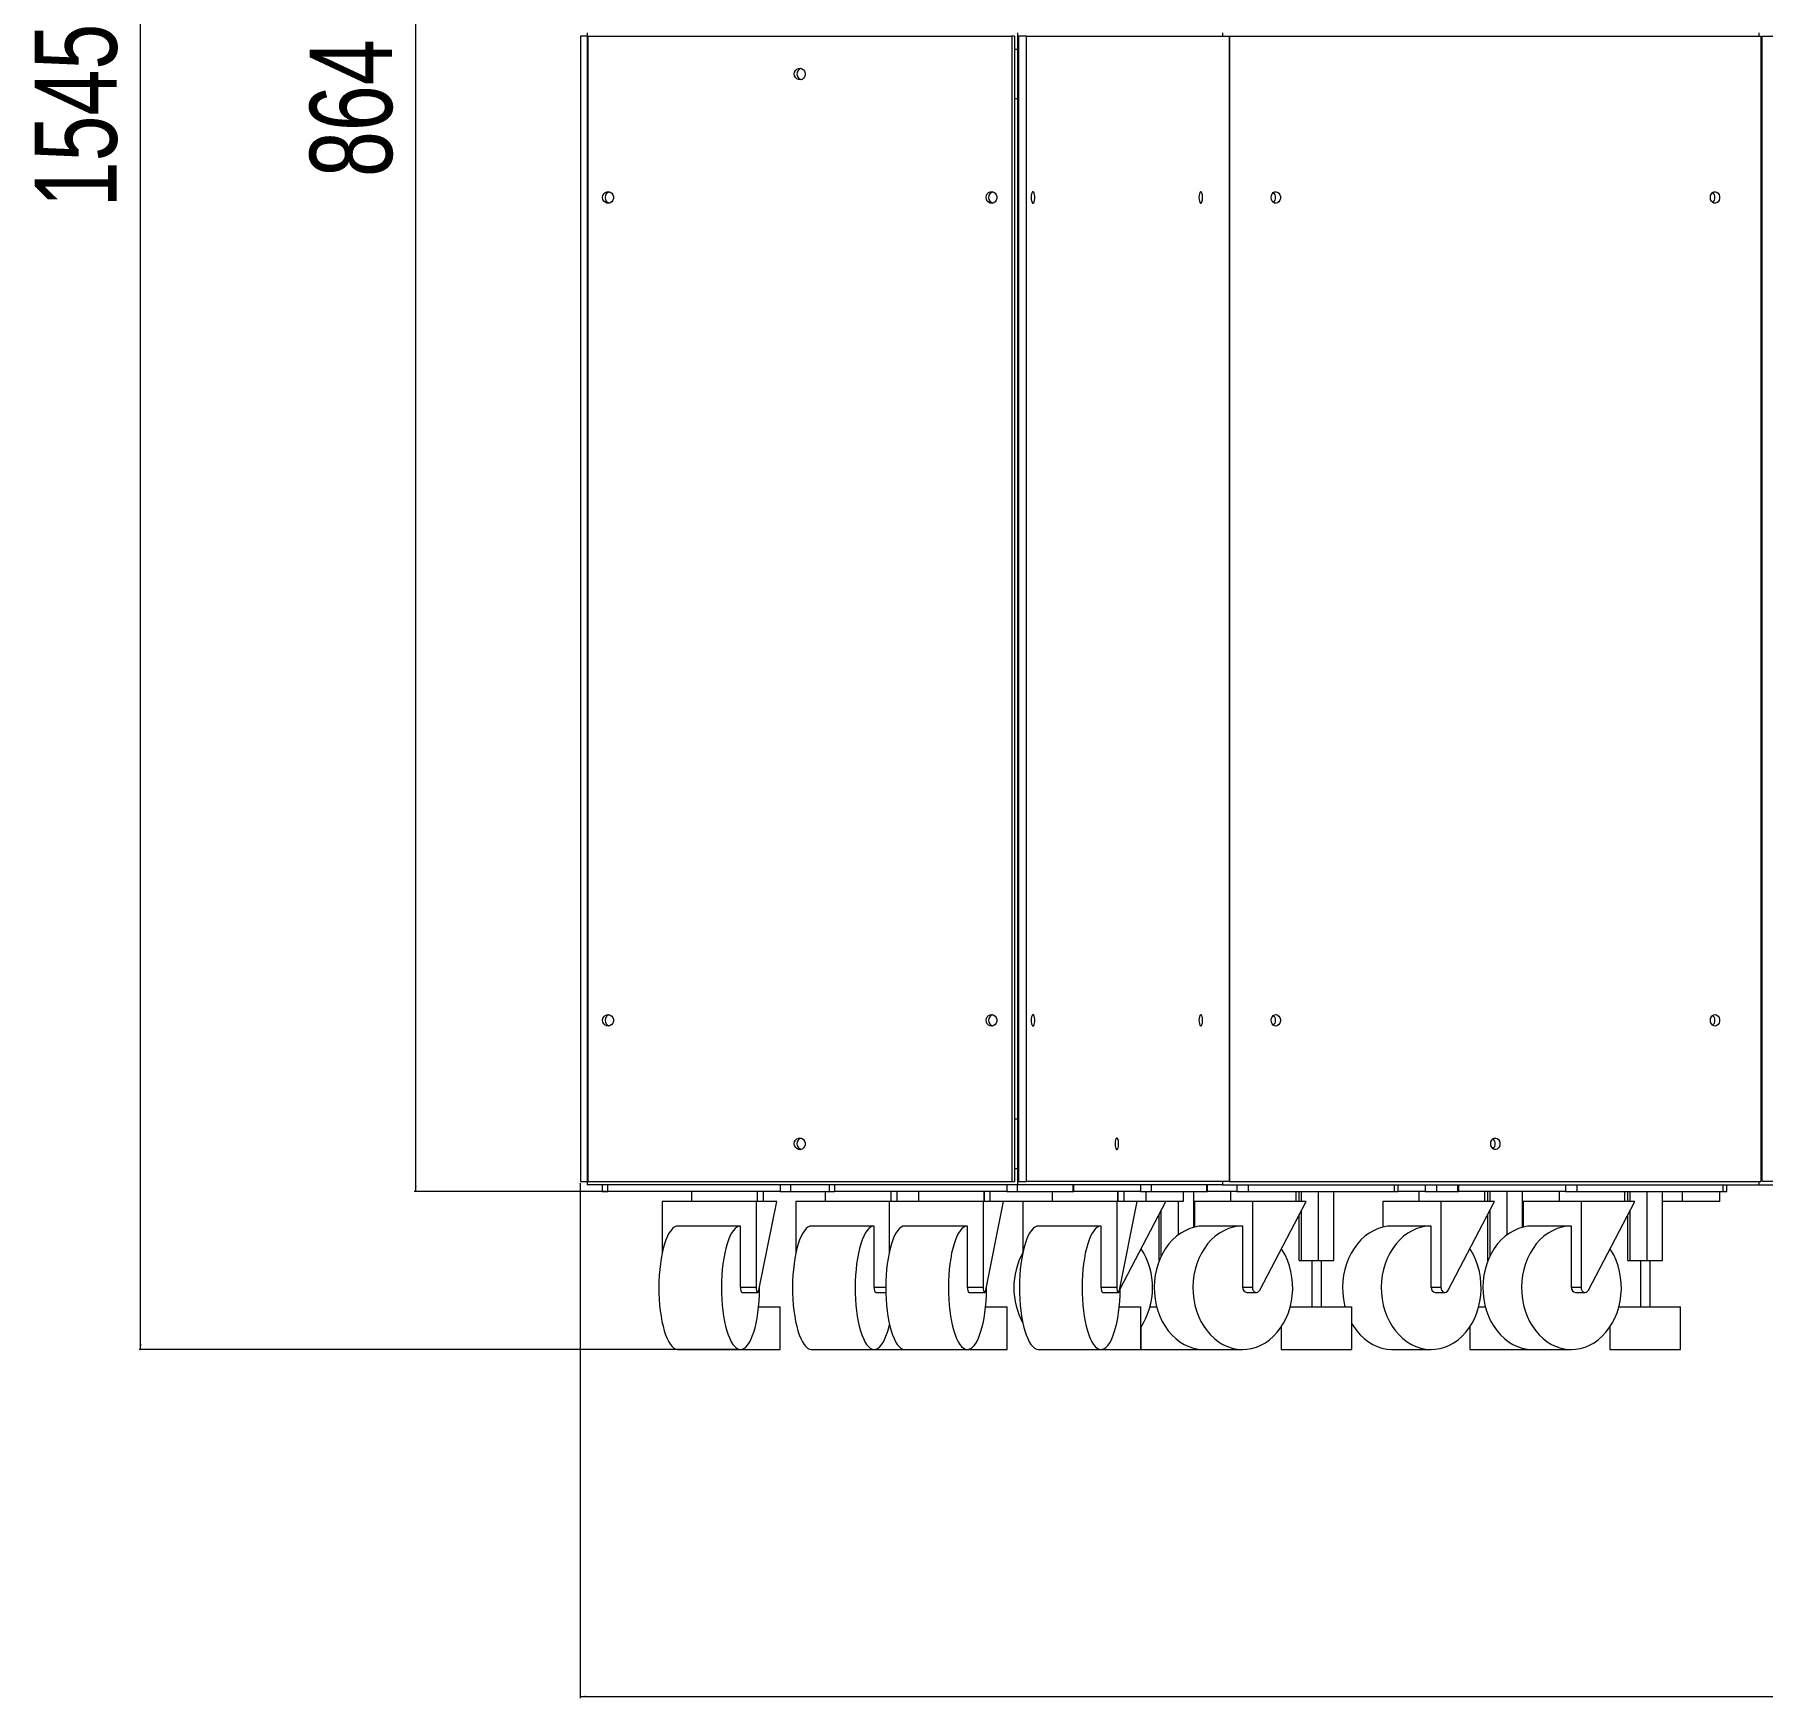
# Model space of a CAD drawing. Header units: millimetres. Extents: x 1529 to 6255, y 1713 to 5797.
# Drawn here: x 1529 to 2579, y 1713 to 2724 of the extents above; entities that cross this region are included whole.
import ezdxf

# ---------------------------------------------------------------- set-up
doc = ezdxf.new("R2010")
doc.units = ezdxf.units.MM
doc.styles.add('SLDTEXTSTYLE0', font='TXT', dxfattribs={"width": 0.75})
doc.dimstyles.new('SLDDIMSTYLE0', dxfattribs={"dimtxt": 50, "dimasz": 3.302, "dimexe": 0, "dimexo": 0.0625, "dimgap": 12.5, "dimtad": 1, "dimrnd": 1e-09, "dimzin": 12, "dimdsep": 46, "dimtxsty": 'SLDTEXTSTYLE0', "dimsah": 1, "dimcen": 0.09, "dimadec": 0, "dimazin": 3, "dimtfac": 1, "dimtofl": 0, "dimtmove": 0, "dimatfit": 3, "dimfxl": 0, "dimfrac": 2, "dimtolj": 1, "dimtzin": 12, "dimarcsym": 0})

# ---------------------------------------------------------------- blocks, each defined once
blk = doc.blocks.new('_D')
at = {"color": 7, "linetype": 'Continuous', "lineweight": 0}
for p, q in [((1863.7, 2884.7), (1759.5, 2884.7)), ((1760.5, 2020.7), (1760.5, 2884.7)), ((1876.3, 2020.7), (1759.5, 2020.7))]:
    blk.add_line(p, q, dxfattribs=at)
for points in [[(1760.5, 2884.7), (1760, 2881.4), (1761, 2881.4)], [(1760.5, 2020.7), (1761, 2024), (1760, 2024)]]:
    blk.add_solid(points, dxfattribs=at)
at = {"color": 7, "linetype": 'Continuous', "lineweight": 0, "insert": (1696.1, 2637.1), "char_height": 50, "attachment_point": 1, "rotation": 90, "style": 'SLDTEXTSTYLE0'}
blk.add_mtext('864', dxfattribs=at)
blk = doc.blocks.new('_D_1')
at = {"color": 7, "linetype": 'Continuous', "lineweight": 0}
for p, q in [((2313.7, 3469.7), (1592.3, 3469.7)), ((1593.3, 1924.7), (1593.3, 3469.7)), ((1956.9, 1924.7), (1592.3, 1924.7))]:
    blk.add_line(p, q, dxfattribs=at)
for points in [[(1593.3, 3469.7), (1592.8, 3466.4), (1593.8, 3466.4)], [(1593.3, 1924.7), (1593.8, 1928), (1592.8, 1928)]]:
    blk.add_solid(points, dxfattribs=at)
at = {"color": 7, "linetype": 'Continuous', "lineweight": 0, "insert": (1528.8, 2618.7), "char_height": 50, "attachment_point": 1, "rotation": 90, "style": 'SLDTEXTSTYLE0'}
blk.add_mtext('1545', dxfattribs=at)
blk = doc.blocks.new('_D_3')
at = {"color": 7, "linetype": 'Continuous', "lineweight": 0}
for p, q in [((1860.5, 2025.7), (1860.5, 1712.8)), ((3690.9, 2025.7), (3690.9, 1712.8)), ((1860.5, 1713.8), (3690.9, 1713.8))]:
    blk.add_line(p, q, dxfattribs=at)
for points in [[(1860.5, 1713.8), (1863.8, 1713.3), (1863.8, 1714.3)], [(3690.9, 1713.8), (3687.6, 1714.3), (3687.6, 1713.3)]]:
    blk.add_solid(points, dxfattribs=at)
at = {"color": 7, "linetype": 'Continuous', "lineweight": 0, "insert": (2656.9, 1778.2), "char_height": 50, "attachment_point": 1, "style": 'SLDTEXTSTYLE0'}
blk.add_mtext('1830.41', dxfattribs=at)

msp = doc.modelspace()

# ---------------------------------------------------------------- linework, layer by layer
at = {"color": 7, "linetype": 'Continuous', "lineweight": 15}
for p, q in [((1864.66, 2722.678), (1860.523, 2722.678)), ((1860.523, 2722.678), (1860.523, 2026.678)), ((1864.66, 2724.678), (1864.66, 2714.678)), ((1865.017, 2722.678), (1865.017, 2026.678)), ((1865.017, 2722.678), (2122.753, 2722.678)), ((2122.753, 2722.678), (2122.753, 2026.678)), ((2124.298, 2722.678), (2122.753, 2722.678)), ((2124.298, 2722.678), (2124.298, 2026.678)), ((2126.2, 2724.678), (2126.2, 2714.678)), ((2126.818, 2722.678), (2126.818, 2026.678)), ((2131.574, 2722.678), (2126.818, 2722.678)), ((2131.574, 2026.678), (2131.574, 2722.678)), ((2131.574, 2722.678), (2254.841, 2722.678)), ((2250.703, 2724.678), (2250.703, 2722.678)), ((2254.841, 2722.678), (2254.841, 2026.678)), ((2254.841, 2722.678), (2255.26, 2722.678)), ((2255.26, 2026.678), (2255.26, 2722.678)), ((2255.26, 2722.678), (2577.978, 2722.678)), ((2576.657, 2724.678), (2576.657, 2722.678)), ((2577.978, 2722.678), (2577.978, 2026.678)), ((2578.657, 2722.678), (2977.557, 2722.678)), ((2578.657, 2026.678), (2578.657, 2722.678)), ((1865.017, 2714.678), (1864.66, 2714.678)), ((1864.66, 2714.678), (1864.66, 2684.678)), ((2126.2, 2714.678), (2124.298, 2714.678)), ((2126.818, 2714.678), (2126.2, 2714.678)), ((2126.2, 2714.678), (2126.2, 2714.678)), ((2126.2, 2714.678), (2126.2, 2684.678)), ((2126.818, 2714.678), (2126.2, 2714.678)), ((2577.978, 2714.678), (2578.657, 2714.678)), ((1865.017, 2684.678), (1864.66, 2684.678)), ((1864.66, 2684.678), (1864.66, 2064.678)), ((2126.2, 2684.678), (2124.298, 2684.678)), ((2126.2, 2684.678), (2126.2, 2064.678)), ((2126.818, 2684.678), (2126.2, 2684.678)), ((1864.66, 2064.678), (1864.66, 2034.678)), ((1865.017, 2064.678), (1864.66, 2064.678)), ((2126.2, 2064.678), (2124.298, 2064.678)), ((2126.818, 2064.678), (2126.2, 2064.678)), ((2126.2, 2064.678), (2126.2, 2034.678)), ((1860.523, 2026.678), (1864.66, 2026.678)), ((1864.66, 2034.678), (1865.017, 2034.678)), ((1864.66, 2034.678), (1864.66, 2024.678)), ((1865.017, 2026.678), (2122.753, 2026.678)), ((2122.753, 2026.678), (2124.298, 2026.678)), ((2124.298, 2034.678), (2126.2, 2034.678)), ((2126.2, 2034.678), (2126.818, 2034.678)), ((2126.2, 2034.678), (2126.2, 2034.678)), ((2126.2, 2034.678), (2126.2, 2024.678)), ((2126.2, 2034.678), (2126.818, 2034.678)), ((2126.818, 2026.678), (2131.574, 2026.678)), ((2254.841, 2026.678), (2131.574, 2026.678)), ((2250.703, 2026.678), (2250.703, 2024.678)), ((2254.841, 2026.678), (2255.26, 2026.678)), ((2255.26, 2026.678), (2577.978, 2026.678)), ((2576.657, 2026.678), (2576.657, 2024.678)), ((2577.978, 2034.678), (2578.657, 2034.678)), ((2977.557, 2026.678), (2578.657, 2026.678)), ((2126.2, 2024.678), (1864.66, 2024.678)), ((1873.806, 2024.678), (1873.806, 2020.678)), ((1873.806, 2020.678), (1877.261, 2020.678)), ((1877.261, 2020.678), (1877.261, 2024.678)), ((1981.877, 2020.678), (1877.261, 2020.678)), ((1928.11, 2020.678), (1928.11, 2014.678)), ((1968.11, 2014.678), (1968.11, 2020.678)), ((1968.197, 2014.678), (1968.197, 2020.678)), ((1971.765, 2014.678), (1971.765, 2020.678)), ((1981.877, 2024.678), (1981.877, 2020.678)), ((1981.877, 2020.678), (1988.177, 2020.678)), ((1988.177, 2024.678), (1988.177, 2020.678)), ((1988.177, 2020.678), (2011.709, 2020.678)), ((2009.35, 2020.678), (2009.35, 2014.678)), ((2011.709, 2024.678), (2011.709, 2020.678)), ((2011.709, 2020.678), (2015.164, 2020.678)), ((2015.164, 2020.678), (2015.164, 2024.678)), ((2119.78, 2020.678), (2015.164, 2020.678)), ((2049.35, 2014.678), (2049.35, 2020.678)), ((2049.437, 2014.678), (2049.437, 2020.678)), ((2053.006, 2014.678), (2053.006, 2020.678)), ((2066.013, 2020.678), (2066.013, 2014.678)), ((2106.013, 2014.678), (2106.013, 2020.678)), ((2106.1, 2014.678), (2106.1, 2020.678)), ((2109.668, 2014.678), (2109.668, 2020.678)), ((2119.78, 2024.678), (2119.78, 2020.678)), ((2119.78, 2020.678), (2126.08, 2020.678)), ((2126.08, 2024.678), (2126.08, 2020.678)), ((2126.08, 2020.678), (2160.072, 2020.678)), ((2250.703, 2024.678), (2126.2, 2024.678)), ((2147.253, 2020.678), (2147.253, 2014.678)), ((2160.072, 2020.678), (2160.072, 2024.678)), ((2160.072, 2020.678), (2160.317, 2020.678)), ((2160.317, 2020.678), (2160.317, 2024.678)), ((2201.021, 2020.678), (2160.317, 2020.678)), ((2187.253, 2014.678), (2187.253, 2020.678)), ((2187.341, 2014.678), (2187.341, 2020.678)), ((2190.909, 2014.678), (2190.909, 2020.678)), ((2201.021, 2024.678), (2201.021, 2020.678)), ((2201.021, 2020.678), (2207.321, 2020.678)), ((2204.11, 2020.678), (2204.11, 2014.678)), ((2207.321, 2024.678), (2207.321, 2020.678)), ((2207.321, 2020.678), (2241.313, 2020.678)), ((2226.763, 2020.678), (2226.763, 2014.678)), ((2233.281, 1998.863), (2233.281, 2020.678)), ((2241.313, 2020.678), (2241.313, 2024.678)), ((2241.313, 2020.678), (2241.558, 2020.678)), ((2241.558, 2020.678), (2241.558, 2024.678)), ((2259.388, 2020.678), (2241.558, 2020.678)), ((2250.703, 2024.678), (2576.657, 2024.678)), ((2255.601, 2020.678), (2255.601, 2014.678)), ((2259.388, 2024.678), (2259.388, 2020.678)), ((2259.388, 2020.678), (2266.372, 2020.678)), ((2266.372, 2024.678), (2266.372, 2020.678)), ((2266.372, 2020.678), (2355.364, 2020.678)), ((2295.601, 2014.678), (2295.601, 2020.678)), ((2297.413, 2014.678), (2297.413, 2020.678)), ((2298.62, 2020.678), (2298.62, 2014.678)), ((2309.168, 1978.678), (2309.168, 2020.678)), ((2318.51, 1978.678), (2318.51, 2020.678)), ((2355.364, 2020.678), (2355.364, 2024.678)), ((2355.364, 2020.678), (2357.425, 2020.678)), ((2357.425, 2020.678), (2357.425, 2024.678)), ((2373.905, 2020.678), (2357.425, 2020.678)), ((2370.118, 2020.678), (2370.118, 2014.678)), ((2373.905, 2024.678), (2373.905, 2020.678)), ((2373.905, 2020.678), (2380.889, 2020.678)), ((2380.889, 2024.678), (2380.889, 2020.678)), ((2380.889, 2020.678), (2393.523, 2020.678)), ((2393.523, 2024.678), (2393.523, 2020.678)), ((2393.523, 2020.678), (2394.478, 2020.678)), ((2394.478, 2020.678), (2394.478, 2024.678)), ((2459.134, 2020.678), (2394.478, 2020.678)), ((2410.118, 2014.678), (2410.118, 2020.678)), ((2411.93, 2014.678), (2411.93, 2020.678)), ((2413.137, 2020.678), (2413.137, 2014.678)), ((2423.686, 1994.315), (2423.686, 2020.678)), ((2433.028, 1998.863), (2433.028, 2020.678)), ((2455.347, 2020.678), (2455.347, 2014.678)), ((2459.134, 2024.678), (2459.134, 2020.678)), ((2459.134, 2020.678), (2466.118, 2020.678)), ((2466.118, 2024.678), (2466.118, 2020.678)), ((2466.118, 2020.678), (2555.11, 2020.678)), ((2495.347, 2014.678), (2495.347, 2020.678)), ((2497.159, 2014.678), (2497.159, 2020.678)), ((2498.366, 2020.678), (2498.366, 2014.678)), ((2508.915, 1978.678), (2508.915, 2020.678)), ((2518.256, 1978.678), (2518.256, 2020.678)), ((2530.063, 2020.678), (2530.063, 2014.678)), ((2552.716, 2020.678), (2552.716, 2014.678)), ((2555.11, 2020.678), (2555.11, 2024.678)), ((2555.11, 2020.678), (2557.171, 2020.678)), ((2557.171, 2020.678), (2557.171, 2024.678)), ((2576.657, 2024.678), (2979.557, 2024.678)), ((1910.307, 2014.678), (1910.307, 1983.603)), ((1967.371, 2014.678), (1910.307, 2014.678)), ((1967.371, 2014.678), (1967.371, 1962.365)), ((1979.828, 2014.678), (1967.371, 2014.678)), ((1969.077, 1960.738), (1979.828, 2014.678)), ((1991.548, 2014.678), (1991.548, 1983.603)), ((2048.211, 2014.678), (1991.548, 2014.678)), ((2048.211, 2014.678), (2048.211, 1983.603)), ((2105.274, 2014.678), (2048.211, 2014.678)), ((2105.274, 2014.678), (2105.274, 1962.365)), ((2117.731, 2014.678), (2105.274, 2014.678)), ((2106.98, 1960.738), (2117.731, 2014.678)), ((2129.451, 2014.678), (2117.731, 2014.678)), ((2129.451, 2014.678), (2129.451, 1983.603)), ((2186.515, 2014.678), (2129.451, 2014.678)), ((2186.515, 2014.678), (2186.515, 1962.365)), ((2198.971, 2014.678), (2186.515, 2014.678)), ((2188.221, 1960.738), (2198.971, 2014.678)), ((2188.59, 1961.483), (2216.347, 2014.678)), ((2204.11, 2014.678), (2198.971, 2014.678)), ((2226.763, 2014.678), (2204.11, 2014.678)), ((2212.184, 1978.678), (2212.184, 2006.7)), ((2213.391, 2009.013), (2213.391, 1981.119)), ((2223.94, 1994.315), (2223.94, 2014.678)), ((2233.697, 2014.678), (2233.697, 1998.968)), ((2268.964, 2014.678), (2233.697, 2014.678)), ((2268.964, 2014.678), (2268.964, 1962.365)), ((2301.576, 2014.678), (2268.964, 2014.678)), ((2273.43, 1960.738), (2301.576, 2014.678)), ((2297.413, 1978.678), (2297.413, 2006.7)), ((2298.62, 2009.013), (2298.62, 1978.678)), ((2348.214, 2014.678), (2348.214, 1998.968)), ((2383.481, 2014.678), (2348.214, 2014.678)), ((2383.481, 2014.678), (2383.481, 1962.365)), ((2416.093, 2014.678), (2383.481, 2014.678)), ((2387.948, 1960.738), (2416.093, 2014.678)), ((2411.93, 1978.678), (2411.93, 2006.7)), ((2413.137, 2009.013), (2413.137, 1981.119)), ((2433.443, 2014.678), (2433.028, 2014.678)), ((2433.443, 2014.678), (2433.443, 1998.968)), ((2468.71, 2014.678), (2433.443, 2014.678)), ((2468.71, 2014.678), (2468.71, 1962.365)), ((2501.322, 2014.678), (2468.71, 2014.678)), ((2473.177, 1960.738), (2501.322, 2014.678)), ((2497.159, 1978.678), (2497.159, 2006.7)), ((2498.366, 2009.013), (2498.366, 1978.678)), ((2530.063, 2014.678), (2518.256, 2014.678)), ((2552.716, 2014.678), (2530.063, 2014.678)), ((1957.86, 1999.678), (1919.818, 1999.678)), ((1957.86, 1962.365), (1957.86, 1999.678)), ((2039.101, 1999.678), (2001.059, 1999.678)), ((2039.101, 1962.365), (2039.101, 1999.678)), ((2095.764, 1999.678), (2057.721, 1999.678)), ((2095.764, 1962.365), (2095.764, 1999.678)), ((2177.004, 1999.678), (2138.962, 1999.678)), ((2177.004, 1962.365), (2177.004, 1999.678)), ((2263.086, 1999.678), (2239.575, 1999.678)), ((2263.086, 1962.365), (2263.086, 1999.678)), ((2377.603, 1999.678), (2354.092, 1999.678)), ((2377.603, 1962.365), (2377.603, 1999.678)), ((2462.832, 1999.678), (2439.321, 1999.678)), ((2462.832, 1962.365), (2462.832, 1999.678)), ((2212.184, 1978.678), (2212.331, 1978.678)), ((2297.413, 1978.678), (2298.62, 1978.678)), ((2298.62, 1978.678), (2309.168, 1978.678)), ((2304.961, 1978.678), (2304.961, 1950.678)), ((2309.168, 1978.678), (2318.51, 1978.678)), ((2310.961, 1950.678), (2310.961, 1978.678)), ((2411.93, 1978.678), (2412.077, 1978.678)), ((2497.159, 1978.678), (2498.366, 1978.678)), ((2498.366, 1978.678), (2508.915, 1978.678)), ((2504.708, 1978.678), (2504.708, 1950.678)), ((2508.915, 1978.678), (2518.256, 1978.678)), ((2510.708, 1950.678), (2510.708, 1978.678)), ((1967.371, 1962.365), (1957.86, 1962.365)), ((1958.787, 1959.365), (1968.298, 1959.365)), ((2040.028, 1959.365), (2046.166, 1959.365)), ((2105.274, 1962.365), (2095.764, 1962.365)), ((2096.691, 1959.365), (2106.201, 1959.365)), ((2186.515, 1962.365), (2177.004, 1962.365)), ((2177.931, 1959.365), (2187.442, 1959.365)), ((2268.964, 1962.365), (2263.086, 1962.365)), ((2265.513, 1959.365), (2271.391, 1959.365)), ((2383.481, 1962.365), (2377.603, 1962.365)), ((2380.03, 1959.365), (2385.908, 1959.365)), ((2468.71, 1962.365), (2462.832, 1962.365)), ((2465.259, 1959.365), (2471.137, 1959.365)), ((1968.89, 1950.678), (1981.97, 1950.678)), ((1981.97, 1924.678), (1981.97, 1950.678)), ((2106.793, 1950.678), (2119.874, 1950.678)), ((2119.874, 1924.678), (2119.874, 1950.678)), ((2188.034, 1950.678), (2201.114, 1950.678)), ((2201.114, 1924.678), (2201.114, 1950.678)), ((2206.733, 1950.678), (2210.698, 1950.678)), ((2291.962, 1950.678), (2329.461, 1950.678)), ((2329.461, 1924.678), (2329.461, 1950.678)), ((2406.48, 1950.678), (2410.444, 1950.678)), ((2491.709, 1950.678), (2529.208, 1950.678)), ((2529.208, 1924.678), (2529.208, 1950.678)), ((2201.233, 1938.274), (2201.233, 1924.678)), ((2286.461, 1938.274), (2286.461, 1924.678)), ((2400.979, 1938.274), (2400.979, 1924.678)), ((2486.208, 1938.274), (2486.208, 1924.678)), ((1919.818, 1924.678), (1957.86, 1924.678)), ((1957.86, 1924.678), (1981.97, 1924.678)), ((2001.059, 1924.678), (2039.101, 1924.678)), ((2039.101, 1924.678), (2057.721, 1924.678)), ((2057.721, 1924.678), (2095.764, 1924.678)), ((2095.764, 1924.678), (2119.874, 1924.678)), ((2138.962, 1924.678), (2177.004, 1924.678)), ((2177.004, 1924.678), (2201.114, 1924.678)), ((2201.233, 1924.678), (2239.575, 1924.678)), ((2239.575, 1924.678), (2263.086, 1924.678)), ((2286.461, 1924.678), (2329.461, 1924.678)), ((2354.092, 1924.678), (2377.603, 1924.678)), ((2400.979, 1924.678), (2439.321, 1924.678)), ((2439.321, 1924.678), (2462.832, 1924.678)), ((2486.208, 1924.678), (2529.208, 1924.678))]:
    msp.add_line(p, q, dxfattribs=at)
at = {"color": 8, "linetype": 'Continuous', "lineweight": 15}
msp.add_line((2046.133, 1962.365), (2039.101, 1962.365), dxfattribs=at)
at = {"color": 7, "linetype": 'Continuous', "lineweight": 15, "flags": 128}
for points in [[(1990.556, 2699.678), (1990.737, 2700.815), (1991.258, 2701.828), (1992.064, 2702.608), (1993.068, 2703.071), (1994.16, 2703.166), (1995.222, 2702.883), (1996.139, 2702.253), (1996.813, 2701.344), (1997.168, 2700.254), (1997.168, 2699.102), (1996.813, 2698.012), (1996.139, 2697.103), (1995.222, 2696.473), (1994.16, 2696.19), (1993.068, 2696.285), (1992.064, 2696.748), (1991.258, 2697.529), (1990.737, 2698.542), (1990.556, 2699.678)], [(1874.052, 2624.678), (1874.232, 2625.815), (1874.754, 2626.828), (1875.56, 2627.608), (1876.563, 2628.071), (1877.655, 2628.166), (1878.718, 2627.884), (1879.635, 2627.253), (1880.308, 2626.344), (1880.664, 2625.254), (1880.664, 2624.102), (1880.308, 2623.012), (1879.635, 2622.103), (1878.718, 2621.473), (1877.655, 2621.19), (1876.563, 2621.285), (1875.56, 2621.748), (1874.754, 2622.529), (1874.232, 2623.542), (1874.052, 2624.678)], [(2107.061, 2624.678), (2107.241, 2625.815), (2107.763, 2626.828), (2108.569, 2627.608), (2109.572, 2628.071), (2110.664, 2628.166), (2111.727, 2627.884), (2112.644, 2627.253), (2113.317, 2626.344), (2113.673, 2625.254), (2113.673, 2624.102), (2113.317, 2623.012), (2112.644, 2622.103), (2111.727, 2621.473), (2110.664, 2621.19), (2109.572, 2621.285), (2108.569, 2621.748), (2107.763, 2622.529), (2107.241, 2623.542), (2107.061, 2624.678)], [(2134.509, 2624.678), (2134.568, 2623.542), (2134.737, 2622.529), (2134.999, 2621.748), (2135.325, 2621.285), (2135.68, 2621.19), (2136.025, 2621.473), (2136.323, 2622.103), (2136.542, 2623.012), (2136.658, 2624.102), (2136.658, 2625.254), (2136.542, 2626.344), (2136.323, 2627.253), (2136.025, 2627.884), (2135.68, 2628.166), (2135.325, 2628.071), (2134.999, 2627.608), (2134.737, 2626.828), (2134.568, 2625.815), (2134.509, 2624.678)], [(2236.485, 2624.678), (2236.544, 2623.542), (2236.713, 2622.529), (2236.975, 2621.748), (2237.301, 2621.285), (2237.656, 2621.19), (2238.001, 2621.473), (2238.299, 2622.103), (2238.518, 2623.012), (2238.633, 2624.102), (2238.633, 2625.254), (2238.518, 2626.344), (2238.299, 2627.253), (2238.001, 2627.884), (2237.656, 2628.166), (2237.301, 2628.071), (2236.975, 2627.608), (2236.713, 2626.828), (2236.544, 2625.815), (2236.485, 2624.678)], [(2280.3, 2624.678), (2280.453, 2625.815), (2280.897, 2626.828), (2281.583, 2627.608), (2282.436, 2628.071), (2283.365, 2628.166), (2284.269, 2627.884), (2285.049, 2627.253), (2285.621, 2626.344), (2285.924, 2625.254), (2285.924, 2624.102), (2285.621, 2623.012), (2285.049, 2622.103), (2284.269, 2621.473), (2283.365, 2621.19), (2282.436, 2621.285), (2281.583, 2621.748), (2280.897, 2622.529), (2280.453, 2623.542), (2280.3, 2624.678)], [(2547.275, 2624.678), (2547.429, 2625.815), (2547.872, 2626.828), (2548.558, 2627.608), (2549.412, 2628.071), (2550.341, 2628.166), (2551.244, 2627.884), (2552.025, 2627.253), (2552.597, 2626.344), (2552.9, 2625.254), (2552.9, 2624.102), (2552.597, 2623.012), (2552.025, 2622.103), (2551.244, 2621.473), (2550.341, 2621.19), (2549.412, 2621.285), (2548.558, 2621.748), (2547.872, 2622.529), (2547.429, 2623.542), (2547.275, 2624.678)], [(1874.052, 2124.678), (1874.232, 2125.815), (1874.754, 2126.828), (1875.56, 2127.608), (1876.563, 2128.071), (1877.655, 2128.166), (1878.718, 2127.883), (1879.635, 2127.253), (1880.308, 2126.344), (1880.664, 2125.254), (1880.664, 2124.102), (1880.308, 2123.012), (1879.635, 2122.103), (1878.718, 2121.473), (1877.655, 2121.19), (1876.563, 2121.285), (1875.56, 2121.748), (1874.754, 2122.529), (1874.232, 2123.542), (1874.052, 2124.678)], [(2107.061, 2124.678), (2107.241, 2125.815), (2107.763, 2126.828), (2108.569, 2127.608), (2109.572, 2128.071), (2110.664, 2128.166), (2111.727, 2127.883), (2112.644, 2127.253), (2113.317, 2126.344), (2113.673, 2125.254), (2113.673, 2124.102), (2113.317, 2123.012), (2112.644, 2122.103), (2111.727, 2121.473), (2110.664, 2121.19), (2109.572, 2121.285), (2108.569, 2121.748), (2107.763, 2122.529), (2107.241, 2123.542), (2107.061, 2124.678)], [(2134.509, 2124.678), (2134.568, 2123.542), (2134.737, 2122.529), (2134.999, 2121.748), (2135.325, 2121.285), (2135.68, 2121.19), (2136.025, 2121.473), (2136.323, 2122.103), (2136.542, 2123.012), (2136.658, 2124.102), (2136.658, 2125.254), (2136.542, 2126.344), (2136.323, 2127.253), (2136.025, 2127.883), (2135.68, 2128.166), (2135.325, 2128.071), (2134.999, 2127.608), (2134.737, 2126.828), (2134.568, 2125.815), (2134.509, 2124.678)], [(2236.485, 2124.678), (2236.544, 2123.542), (2236.713, 2122.529), (2236.975, 2121.748), (2237.301, 2121.285), (2237.656, 2121.19), (2238.001, 2121.473), (2238.299, 2122.103), (2238.518, 2123.012), (2238.633, 2124.102), (2238.633, 2125.254), (2238.518, 2126.344), (2238.299, 2127.253), (2238.001, 2127.883), (2237.656, 2128.166), (2237.301, 2128.071), (2236.975, 2127.608), (2236.713, 2126.828), (2236.544, 2125.815), (2236.485, 2124.678)], [(2280.3, 2124.678), (2280.453, 2125.815), (2280.897, 2126.828), (2281.583, 2127.608), (2282.436, 2128.071), (2283.365, 2128.166), (2284.269, 2127.883), (2285.049, 2127.253), (2285.621, 2126.344), (2285.924, 2125.254), (2285.924, 2124.102), (2285.621, 2123.012), (2285.049, 2122.103), (2284.269, 2121.473), (2283.365, 2121.19), (2282.436, 2121.285), (2281.583, 2121.748), (2280.897, 2122.529), (2280.453, 2123.542), (2280.3, 2124.678)], [(2547.275, 2124.678), (2547.429, 2125.815), (2547.872, 2126.828), (2548.558, 2127.608), (2549.412, 2128.071), (2550.341, 2128.166), (2551.244, 2127.883), (2552.025, 2127.253), (2552.597, 2126.344), (2552.9, 2125.254), (2552.9, 2124.102), (2552.597, 2123.012), (2552.025, 2122.103), (2551.244, 2121.473), (2550.341, 2121.19), (2549.412, 2121.285), (2548.558, 2121.748), (2547.872, 2122.529), (2547.429, 2123.542), (2547.275, 2124.678)], [(1990.556, 2049.678), (1990.737, 2050.815), (1991.258, 2051.828), (1992.064, 2052.608), (1993.068, 2053.071), (1994.16, 2053.166), (1995.222, 2052.883), (1996.139, 2052.253), (1996.813, 2051.344), (1997.168, 2050.254), (1997.168, 2049.102), (1996.813, 2048.012), (1996.139, 2047.103), (1995.222, 2046.473), (1994.16, 2046.19), (1993.068, 2046.285), (1992.064, 2046.748), (1991.258, 2047.529), (1990.737, 2048.542), (1990.556, 2049.678)], [(2185.497, 2049.678), (2185.556, 2048.542), (2185.725, 2047.529), (2185.987, 2046.748), (2186.313, 2046.285), (2186.668, 2046.19), (2187.013, 2046.473), (2187.311, 2047.103), (2187.53, 2048.012), (2187.646, 2049.102), (2187.646, 2050.254), (2187.53, 2051.344), (2187.311, 2052.253), (2187.013, 2052.883), (2186.668, 2053.166), (2186.313, 2053.071), (2185.987, 2052.608), (2185.725, 2051.828), (2185.556, 2050.815), (2185.497, 2049.678)], [(2413.787, 2049.678), (2413.941, 2050.815), (2414.385, 2051.828), (2415.07, 2052.608), (2415.924, 2053.071), (2416.853, 2053.166), (2417.756, 2052.883), (2418.537, 2052.253), (2419.109, 2051.344), (2419.412, 2050.254), (2419.412, 2049.102), (2419.109, 2048.012), (2418.537, 2047.103), (2417.756, 2046.473), (2416.853, 2046.19), (2415.924, 2046.285), (2415.07, 2046.748), (2414.385, 2047.529), (2413.941, 2048.542), (2413.787, 2049.678)], [(1919.818, 1999.678), (1918.688, 1999.5), (1917.57, 1998.966), (1916.472, 1998.081), (1915.406, 1996.855), (1914.383, 1995.298), (1913.411, 1993.425), (1912.5, 1991.256), (1911.659, 1988.809), (1910.896, 1986.108), (1910.218, 1983.18), (1909.631, 1980.051), (1909.141, 1976.752), (1908.753, 1973.315), (1908.47, 1969.771), (1908.295, 1966.155), (1908.23, 1962.501), (1908.276, 1958.844), (1908.431, 1955.219), (1908.695, 1951.66), (1909.065, 1948.201), (1909.537, 1944.876), (1910.107, 1941.715), (1910.77, 1938.749), (1911.519, 1936.006), (1912.347, 1933.513), (1913.246, 1931.293), (1914.208, 1929.366), (1915.223, 1927.753), (1916.282, 1926.467), (1917.374, 1925.522), (1918.49, 1924.925), (1919.619, 1924.684), (1919.818, 1924.678)], [(1957.86, 1999.678), (1956.731, 1999.5), (1955.612, 1998.966), (1954.514, 1998.081), (1953.449, 1996.855), (1952.425, 1995.298), (1951.453, 1993.425), (1950.543, 1991.256), (1949.702, 1988.809), (1948.938, 1986.108), (1948.26, 1983.18), (1947.673, 1980.051), (1947.183, 1976.752), (1946.795, 1973.315), (1946.512, 1969.771), (1946.338, 1966.155), (1946.273, 1962.501), (1946.318, 1958.844), (1946.474, 1955.219), (1946.737, 1951.66), (1947.107, 1948.201), (1947.579, 1944.876), (1948.15, 1941.715), (1948.812, 1938.749), (1949.561, 1936.006), (1950.389, 1933.513), (1951.288, 1931.293), (1952.25, 1929.366), (1953.265, 1927.753), (1954.324, 1926.467), (1955.417, 1925.522), (1956.532, 1924.925), (1957.661, 1924.684), (1958.791, 1924.799), (1959.913, 1925.271), (1961.015, 1926.094), (1962.087, 1927.261), (1963.118, 1928.761), (1964.1, 1930.579), (1965.022, 1932.698), (1965.876, 1935.097), (1966.654, 1937.755), (1967.348, 1940.645), (1967.951, 1943.741), (1968.458, 1947.012), (1968.865, 1950.427), (1969.166, 1953.955), (1969.36, 1957.561), (1969.445, 1961.21), (1969.448, 1962.599)], [(2001.059, 1999.678), (1999.929, 1999.5), (1998.81, 1998.966), (1997.713, 1998.081), (1996.647, 1996.855), (1995.624, 1995.298), (1994.652, 1993.425), (1993.741, 1991.256), (1992.9, 1988.809), (1992.137, 1986.108), (1991.458, 1983.18), (1990.871, 1980.051), (1990.381, 1976.752), (1989.993, 1973.315), (1989.71, 1969.771), (1989.536, 1966.155), (1989.471, 1962.501), (1989.516, 1958.844), (1989.672, 1955.219), (1989.936, 1951.66), (1990.306, 1948.201), (1990.778, 1944.876), (1991.348, 1941.715), (1992.011, 1938.749), (1992.759, 1936.006), (1993.587, 1933.513), (1994.486, 1931.293), (1995.448, 1929.366), (1996.463, 1927.753), (1997.522, 1926.467), (1998.615, 1925.522), (1999.731, 1924.925), (2000.859, 1924.684), (2001.059, 1924.678)], [(2039.101, 1999.678), (2037.971, 1999.5), (2036.852, 1998.966), (2035.755, 1998.081), (2034.689, 1996.855), (2033.666, 1995.298), (2032.694, 1993.425), (2031.783, 1991.256), (2030.942, 1988.809), (2030.179, 1986.108), (2029.5, 1983.18), (2028.914, 1980.051), (2028.424, 1976.752), (2028.036, 1973.315), (2027.753, 1969.771), (2027.578, 1966.155), (2027.513, 1962.501), (2027.559, 1958.844), (2027.714, 1955.219), (2027.978, 1951.66), (2028.348, 1948.201), (2028.82, 1944.876), (2029.39, 1941.715), (2030.053, 1938.749), (2030.802, 1936.006), (2031.63, 1933.513), (2032.529, 1931.293), (2033.49, 1929.366), (2034.506, 1927.753), (2035.565, 1926.467), (2036.657, 1925.522), (2037.773, 1924.925), (2038.901, 1924.684), (2040.032, 1924.799), (2041.153, 1925.271), (2042.255, 1926.094), (2043.327, 1927.261), (2044.359, 1928.761), (2045.341, 1930.579), (2046.263, 1932.698), (2047.117, 1935.097), (2047.894, 1937.755), (2048.411, 1939.85)], [(2057.721, 1999.678), (2056.592, 1999.5), (2055.473, 1998.966), (2054.375, 1998.081), (2053.31, 1996.855), (2052.286, 1995.298), (2051.314, 1993.425), (2050.404, 1991.256), (2049.563, 1988.809), (2048.799, 1986.108), (2048.121, 1983.18), (2047.534, 1980.051), (2047.044, 1976.752), (2046.656, 1973.315), (2046.373, 1969.771), (2046.198, 1966.155), (2046.134, 1962.501), (2046.179, 1958.844), (2046.334, 1955.219), (2046.598, 1951.66), (2046.968, 1948.201), (2047.44, 1944.876), (2048.011, 1941.715), (2048.673, 1938.749), (2049.422, 1936.006), (2050.25, 1933.513), (2051.149, 1931.293), (2052.111, 1929.366), (2053.126, 1927.753), (2054.185, 1926.467), (2055.277, 1925.522), (2056.393, 1924.925), (2057.522, 1924.684), (2057.721, 1924.678)], [(2095.764, 1999.678), (2094.634, 1999.5), (2093.515, 1998.966), (2092.418, 1998.081), (2091.352, 1996.855), (2090.328, 1995.298), (2089.357, 1993.425), (2088.446, 1991.256), (2087.605, 1988.809), (2086.841, 1986.108), (2086.163, 1983.18), (2085.576, 1980.051), (2085.086, 1976.752), (2084.698, 1973.315), (2084.415, 1969.771), (2084.241, 1966.155), (2084.176, 1962.501), (2084.221, 1958.844), (2084.377, 1955.219), (2084.641, 1951.66), (2085.01, 1948.201), (2085.483, 1944.876), (2086.053, 1941.715), (2086.715, 1938.749), (2087.464, 1936.006), (2088.292, 1933.513), (2089.191, 1931.293), (2090.153, 1929.366), (2091.168, 1927.753), (2092.227, 1926.467), (2093.32, 1925.522), (2094.436, 1924.925), (2095.564, 1924.684), (2096.695, 1924.799), (2097.816, 1925.271), (2098.918, 1926.094), (2099.99, 1927.261), (2101.022, 1928.761), (2102.003, 1930.579), (2102.925, 1932.698), (2103.779, 1935.097), (2104.557, 1937.755), (2105.251, 1940.645), (2105.854, 1943.741), (2106.362, 1947.012), (2106.768, 1950.427), (2107.07, 1953.955), (2107.263, 1957.561), (2107.348, 1961.21), (2107.351, 1962.599)], [(2138.962, 1999.678), (2137.832, 1999.5), (2136.713, 1998.966), (2135.616, 1998.081), (2134.55, 1996.855), (2133.527, 1995.298), (2132.555, 1993.425), (2131.644, 1991.256), (2130.803, 1988.809), (2130.04, 1986.108), (2129.361, 1983.18), (2128.774, 1980.051), (2128.285, 1976.752), (2127.896, 1973.315), (2127.614, 1969.771), (2127.439, 1966.155), (2127.374, 1962.501), (2127.42, 1958.844), (2127.575, 1955.219), (2127.839, 1951.66), (2128.209, 1948.201), (2128.681, 1944.876), (2129.251, 1941.715), (2129.914, 1938.749), (2130.663, 1936.006), (2131.491, 1933.513), (2132.39, 1931.293), (2133.351, 1929.366), (2134.367, 1927.753), (2135.425, 1926.467), (2136.518, 1925.522), (2137.634, 1924.925), (2138.762, 1924.684), (2138.962, 1924.678)], [(2177.004, 1999.678), (2175.874, 1999.5), (2174.756, 1998.966), (2173.658, 1998.081), (2172.593, 1996.855), (2171.569, 1995.298), (2170.597, 1993.425), (2169.686, 1991.256), (2168.845, 1988.809), (2168.082, 1986.108), (2167.404, 1983.18), (2166.817, 1980.051), (2166.327, 1976.752), (2165.939, 1973.315), (2165.656, 1969.771), (2165.481, 1966.155), (2165.416, 1962.501), (2165.462, 1958.844), (2165.617, 1955.219), (2165.881, 1951.66), (2166.251, 1948.201), (2166.723, 1944.876), (2167.293, 1941.715), (2167.956, 1938.749), (2168.705, 1936.006), (2169.533, 1933.513), (2170.432, 1931.293), (2171.394, 1929.366), (2172.409, 1927.753), (2173.468, 1926.467), (2174.56, 1925.522), (2175.676, 1924.925), (2176.805, 1924.684), (2177.935, 1924.799), (2179.057, 1925.271), (2180.159, 1926.094), (2181.231, 1927.261), (2182.262, 1928.761), (2183.244, 1930.579), (2184.166, 1932.698), (2185.02, 1935.097), (2185.798, 1937.755), (2186.491, 1940.645), (2187.095, 1943.741), (2187.602, 1947.012), (2188.009, 1950.427), (2188.31, 1953.955), (2188.504, 1957.561), (2188.588, 1961.21), (2188.592, 1962.599)], [(2239.575, 1999.678), (2236.617, 1999.5), (2233.688, 1998.966), (2230.815, 1998.081), (2228.025, 1996.855), (2225.345, 1995.298), (2222.801, 1993.425), (2220.417, 1991.256), (2218.215, 1988.809), (2216.216, 1986.108), (2214.44, 1983.18), (2212.904, 1980.051), (2211.621, 1976.752), (2210.605, 1973.315), (2209.865, 1969.771), (2209.407, 1966.155), (2209.237, 1962.501), (2209.357, 1958.844), (2209.763, 1955.219), (2210.454, 1951.66), (2211.422, 1948.201), (2212.659, 1944.876), (2214.152, 1941.715), (2215.887, 1938.749), (2217.847, 1936.006), (2220.015, 1933.513), (2222.369, 1931.293), (2224.886, 1929.366), (2227.544, 1927.753), (2230.316, 1926.467), (2233.177, 1925.522), (2236.098, 1924.925), (2239.052, 1924.684), (2239.575, 1924.678)], [(2263.086, 1999.678), (2260.129, 1999.5), (2257.199, 1998.966), (2254.326, 1998.081), (2251.536, 1996.855), (2248.857, 1995.298), (2246.312, 1993.425), (2243.928, 1991.256), (2241.726, 1988.809), (2239.728, 1986.108), (2237.952, 1983.18), (2236.415, 1980.051), (2235.133, 1976.752), (2234.116, 1973.315), (2233.376, 1969.771), (2232.919, 1966.155), (2232.749, 1962.501), (2232.868, 1958.844), (2233.275, 1955.219), (2233.966, 1951.66), (2234.934, 1948.201), (2236.17, 1944.876), (2237.663, 1941.715), (2239.398, 1938.749), (2241.359, 1936.006), (2243.526, 1933.513), (2245.88, 1931.293), (2248.398, 1929.366), (2251.055, 1927.753), (2253.828, 1926.467), (2256.688, 1925.522), (2259.609, 1924.925), (2262.564, 1924.684), (2265.523, 1924.799), (2268.46, 1925.271), (2271.345, 1926.094), (2274.151, 1927.261), (2276.852, 1928.761), (2279.422, 1930.579), (2281.836, 1932.698), (2284.072, 1935.097), (2286.108, 1937.755), (2287.924, 1940.645), (2289.504, 1943.741), (2290.832, 1947.012), (2291.896, 1950.427), (2292.686, 1953.955), (2293.193, 1957.561), (2293.414, 1961.21), (2293.346, 1964.869), (2292.99, 1968.503), (2292.348, 1972.076), (2291.428, 1975.554), (2290.239, 1978.906), (2288.79, 1982.098), (2287.097, 1985.1), (2286.57, 1985.92)], [(2354.092, 1999.678), (2351.135, 1999.5), (2348.205, 1998.966), (2345.332, 1998.081), (2342.542, 1996.855), (2339.863, 1995.298), (2337.318, 1993.425), (2334.934, 1991.256), (2332.732, 1988.809), (2330.734, 1986.108), (2328.958, 1983.18), (2327.421, 1980.051), (2326.139, 1976.752), (2325.122, 1973.315), (2324.382, 1969.771), (2323.925, 1966.155), (2323.755, 1962.501), (2323.874, 1958.844), (2324.281, 1955.219), (2324.972, 1951.66), (2325.216, 1950.678)], [(2377.603, 1999.678), (2374.646, 1999.5), (2371.717, 1998.966), (2368.844, 1998.081), (2366.054, 1996.855), (2363.374, 1995.298), (2360.83, 1993.425), (2358.445, 1991.256), (2356.244, 1988.809), (2354.245, 1986.108), (2352.469, 1983.18), (2350.933, 1980.051), (2349.65, 1976.752), (2348.634, 1973.315), (2347.894, 1969.771), (2347.436, 1966.155), (2347.266, 1962.501), (2347.385, 1958.844), (2347.792, 1955.219), (2348.483, 1951.66), (2349.451, 1948.201), (2350.688, 1944.876), (2352.18, 1941.715), (2353.915, 1938.749), (2355.876, 1936.006), (2358.043, 1933.513), (2360.397, 1931.293), (2362.915, 1929.366), (2365.573, 1927.753), (2368.345, 1926.467), (2371.205, 1925.522), (2374.127, 1924.925), (2377.081, 1924.684), (2380.041, 1924.799), (2382.977, 1925.271), (2385.862, 1926.094), (2388.668, 1927.261), (2391.369, 1928.761), (2393.939, 1930.579), (2396.354, 1932.698), (2398.589, 1935.097), (2400.625, 1937.755), (2402.441, 1940.645), (2404.021, 1943.741), (2405.35, 1947.012), (2406.414, 1950.427), (2407.203, 1953.955), (2407.711, 1957.561), (2407.931, 1961.21), (2407.863, 1964.869), (2407.507, 1968.503), (2406.866, 1972.076), (2405.946, 1975.554), (2404.756, 1978.906), (2403.307, 1982.098), (2401.614, 1985.1), (2401.087, 1985.92)], [(2439.321, 1999.678), (2436.363, 1999.5), (2433.434, 1998.966), (2430.561, 1998.081), (2427.771, 1996.855), (2425.092, 1995.298), (2422.547, 1993.425), (2420.163, 1991.256), (2417.961, 1988.809), (2415.963, 1986.108), (2414.187, 1983.18), (2412.65, 1980.051), (2411.368, 1976.752), (2410.351, 1973.315), (2409.611, 1969.771), (2409.154, 1966.155), (2408.984, 1962.501), (2409.103, 1958.844), (2409.51, 1955.219), (2410.201, 1951.66), (2411.169, 1948.201), (2412.405, 1944.876), (2413.898, 1941.715), (2415.633, 1938.749), (2417.593, 1936.006), (2419.761, 1933.513), (2422.115, 1931.293), (2424.633, 1929.366), (2427.29, 1927.753), (2430.062, 1926.467), (2432.923, 1925.522), (2435.844, 1924.925), (2438.799, 1924.684), (2439.321, 1924.678)], [(2462.832, 1999.678), (2459.875, 1999.5), (2456.946, 1998.966), (2454.072, 1998.081), (2451.283, 1996.855), (2448.603, 1995.298), (2446.059, 1993.425), (2443.674, 1991.256), (2441.472, 1988.809), (2439.474, 1986.108), (2437.698, 1983.18), (2436.161, 1980.051), (2434.879, 1976.752), (2433.863, 1973.315), (2433.122, 1969.771), (2432.665, 1966.155), (2432.495, 1962.501), (2432.614, 1958.844), (2433.021, 1955.219), (2433.712, 1951.66), (2434.68, 1948.201), (2435.917, 1944.876), (2437.409, 1941.715), (2439.144, 1938.749), (2441.105, 1936.006), (2443.272, 1933.513), (2445.626, 1931.293), (2448.144, 1929.366), (2450.802, 1927.753), (2453.574, 1926.467), (2456.434, 1925.522), (2459.356, 1924.925), (2462.31, 1924.684), (2465.27, 1924.799), (2468.206, 1925.271), (2471.091, 1926.094), (2473.897, 1927.261), (2476.598, 1928.761), (2479.168, 1930.579), (2481.582, 1932.698), (2483.818, 1935.097), (2485.854, 1937.755), (2487.67, 1940.645), (2489.25, 1943.741), (2490.578, 1947.012), (2491.642, 1950.427), (2492.432, 1953.955), (2492.939, 1957.561), (2493.16, 1961.21), (2493.092, 1964.869), (2492.736, 1968.503), (2492.095, 1972.076), (2491.175, 1975.554), (2489.985, 1978.906), (2488.536, 1982.098), (2486.843, 1985.1), (2486.316, 1985.92)], [(1957.86, 1962.365), (1957.908, 1961.418), (1958.045, 1960.568), (1958.258, 1959.901), (1958.525, 1959.487), (1958.787, 1959.365)], [(1967.371, 1962.365), (1967.418, 1961.418), (1967.556, 1960.568), (1967.769, 1959.901), (1968.036, 1959.487), (1968.33, 1959.366), (1968.621, 1959.552), (1968.879, 1960.026), (1969.077, 1960.738)], [(2039.101, 1962.365), (2039.148, 1961.418), (2039.286, 1960.568), (2039.499, 1959.901), (2039.766, 1959.487), (2040.028, 1959.365)], [(2095.764, 1962.365), (2095.811, 1961.418), (2095.948, 1960.568), (2096.161, 1959.901), (2096.429, 1959.487), (2096.691, 1959.365)], [(2105.274, 1962.365), (2105.321, 1961.418), (2105.459, 1960.568), (2105.672, 1959.901), (2105.939, 1959.487), (2106.233, 1959.366), (2106.524, 1959.552), (2106.782, 1960.026), (2106.98, 1960.738)], [(2177.004, 1962.365), (2177.051, 1961.418), (2177.189, 1960.568), (2177.402, 1959.901), (2177.669, 1959.487), (2177.931, 1959.365)], [(2186.515, 1962.365), (2186.562, 1961.418), (2186.699, 1960.568), (2186.913, 1959.901), (2187.18, 1959.487), (2187.474, 1959.366), (2187.765, 1959.552), (2188.022, 1960.026), (2188.221, 1960.738)], [(2268.964, 1962.365), (2269.088, 1961.418), (2269.447, 1960.568), (2270.005, 1959.901), (2270.705, 1959.487), (2271.475, 1959.366), (2272.236, 1959.552), (2272.911, 1960.026), (2273.43, 1960.738)], [(2383.481, 1962.365), (2383.605, 1961.418), (2383.965, 1960.568), (2384.523, 1959.901), (2385.223, 1959.487), (2385.992, 1959.366), (2386.754, 1959.552), (2387.428, 1960.026), (2387.948, 1960.738)], [(2468.71, 1962.365), (2468.834, 1961.418), (2469.194, 1960.568), (2469.752, 1959.901), (2470.451, 1959.487), (2471.221, 1959.366), (2471.983, 1959.552), (2472.657, 1960.026), (2473.177, 1960.738)], [(2329.461, 1940.284), (2330.404, 1938.749), (2332.365, 1936.006), (2334.532, 1933.513), (2336.886, 1931.293), (2339.404, 1929.366), (2342.061, 1927.753), (2344.834, 1926.467), (2347.694, 1925.522), (2350.615, 1924.925), (2353.57, 1924.684), (2354.092, 1924.678)]]:
    msp.add_lwpolyline(points, dxfattribs=at)
at = {"color": 7, "linetype": 'Continuous', "lineweight": 15}
for centre, radius, start, end in [((1995.542, 2699.599), 3.441, 178.686052, 255.114388), ((1995.555, 2699.747), 3.454, 105.055144, 181.144415), ((1879.05, 2624.747), 3.454, 105.055144, 181.144415), ((2112.059, 2624.747), 3.454, 105.055144, 181.144415), ((2279.171, 2624.678), 3.893, 309.778309, 50.221691), ((2546.147, 2624.678), 3.893, 309.77918, 50.22082), ((1879.037, 2624.599), 3.441, 178.686761, 255.113679), ((2112.046, 2624.599), 3.441, 178.686052, 255.114388), ((1879.051, 2124.747), 3.454, 105.06102, 181.138299), ((1879.036, 2124.599), 3.44, 178.674105, 255.126335), ((2112.06, 2124.747), 3.454, 105.06102, 181.138299), ((2112.045, 2124.599), 3.44, 178.673396, 255.127044), ((2279.171, 2124.678), 3.893, 309.778723, 50.221277), ((2546.147, 2124.678), 3.893, 309.779595, 50.220405), ((1995.541, 2049.599), 3.44, 178.673516, 255.127045), ((1995.556, 2049.747), 3.455, 105.067048, 181.132511), ((2412.659, 2049.678), 3.893, 309.779438, 50.220562), ((2164.1, 1962.185), 44.161, 326.94616, 32.510384), ((2168.521, 1962.178), 44.562, 151.251125, 208.756522), ((2265.802, 1962.08), 2.731, 174.020263, 263.92637), ((2380.319, 1962.08), 2.731, 174.019939, 263.926693), ((2465.548, 1962.08), 2.731, 174.019939, 263.926693)]:
    msp.add_arc(centre, radius, start, end, dxfattribs=at)

# ---------------------------------------------------------------- dimensions: what is measured, and where the dimension line sits
at = {"color": 7, "linetype": 'Continuous', "lineweight": 0}
for base, p1, p2, angle, picture, middle in [((1593.27, 3469.681), (1957.86, 1924.678), (2314.698, 3469.681), 90, '_D_1', (1593.27, 2692.554)), ((1760.523, 2884.678), (1877.261, 2020.678), (1864.66, 2884.678), 90, '_D', (1760.523, 2692.554)), ((3690.936, 1713.79), (1860.523, 2026.678), (3690.936, 2026.678), 0, '_D_3', (2777.015, 1713.79))]:
    dim = msp.add_linear_dim(base=base, p1=p1, p2=p2, angle=angle, dimstyle='SLDDIMSTYLE0', dxfattribs=at)
    dim.commit()
    dim.dimension.update_dxf_attribs({"geometry": picture, "text_midpoint": middle, "dimtype": 160})

doc.saveas('drawing.dxf')
